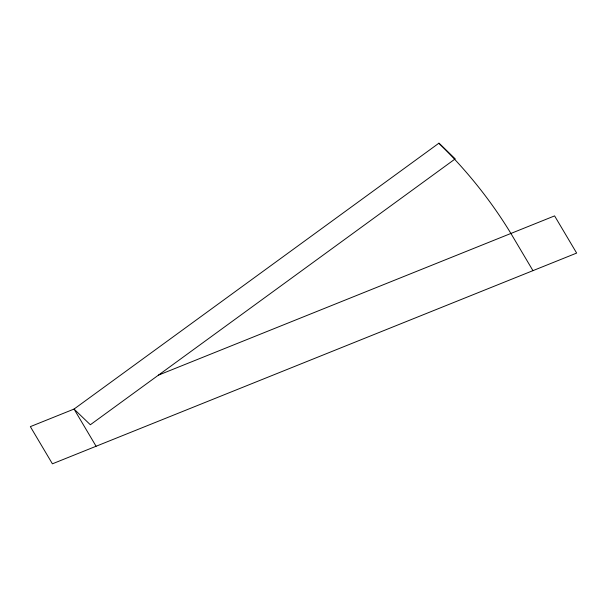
<?xml version="1.0" encoding="UTF-8"?>
<svg xmlns="http://www.w3.org/2000/svg" width="607" height="607" viewBox="0 0 607 607"><rect width="100%" height="100%" fill="white"/><g stroke="black" fill="none" stroke-linecap="round" stroke-linejoin="round"><path stroke-width="0.91" d="M96.096 446.259L74.039 409.065L90.344 424.756L455.227 158.875L438.922 143.184L74.039 409.065L30.35 426.63L52.407 463.816L576.65 253.081L554.593 215.895L158.442 375.141M532.961 270.646L510.904 233.452A526.345 441.433 4.3 0 0 438.929 143.191"/></g></svg>
